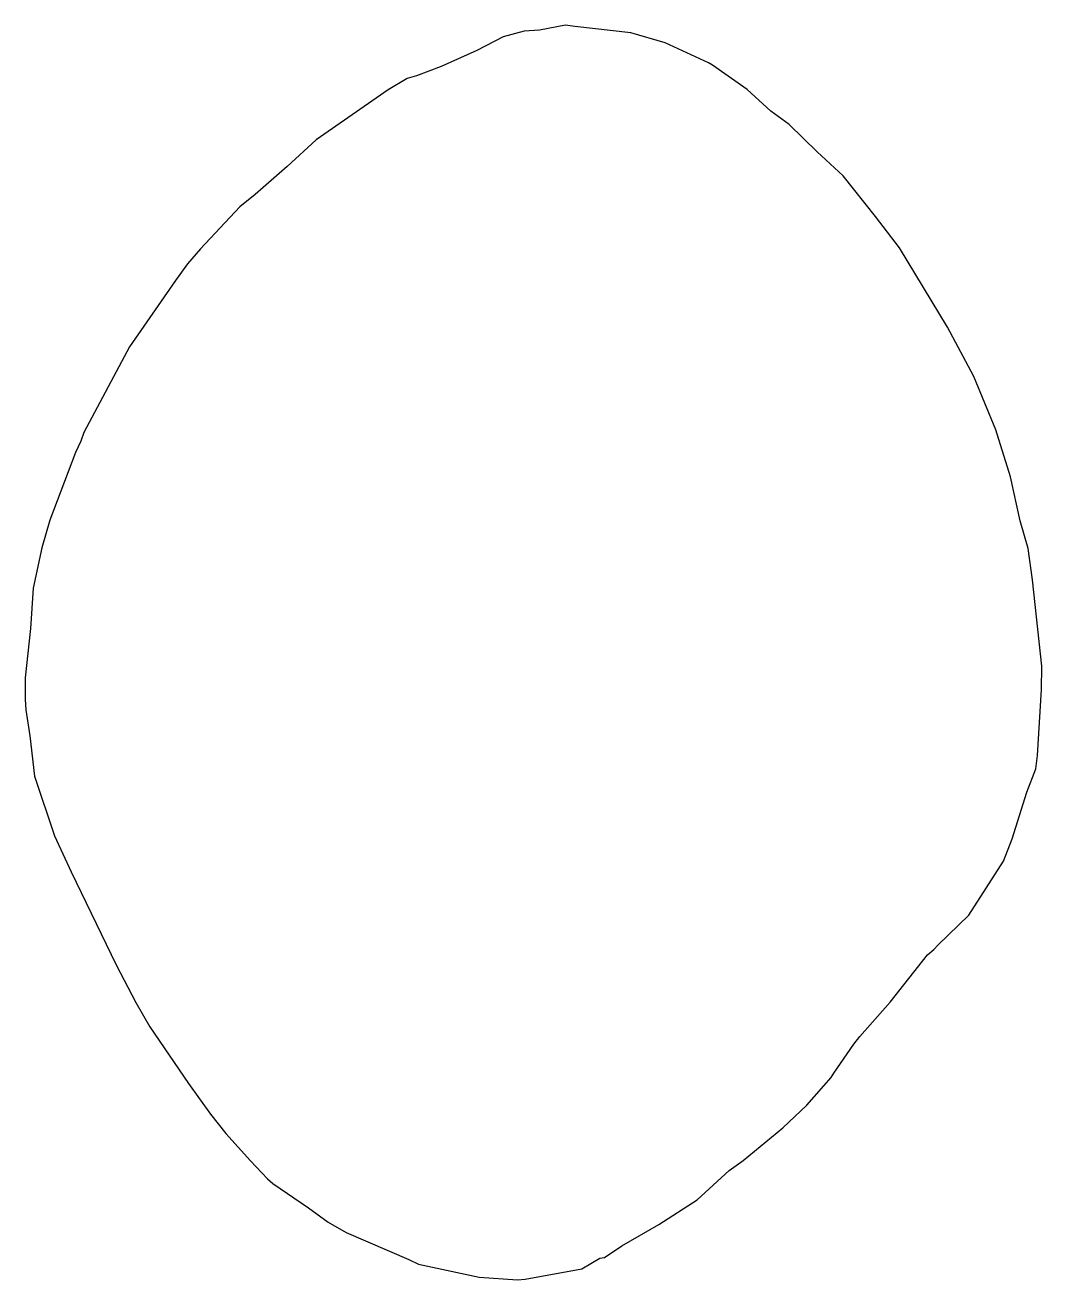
# Model space of a CAD drawing. Extents: x 75.8 to 96.2, y 96.2 to 121.4.
import ezdxf

# ---------------------------------------------------------------- set-up
doc = ezdxf.new("R2010")
doc.units = 0
doc.layers.add('35_105000', color=7, linetype='CONTINUOUS')

msp = doc.modelspace()

# ---------------------------------------------------------------- linework, layer by layer
at = {"layer": '35_105000', "color": 5}
msp.add_lwpolyline([(75.80701, 107.62701), (75.89001, 107.107), (75.984, 106.298), (76.385, 105.10001), (76.719, 104.37501), (77.623, 102.51201), (78.014, 101.755), (78.299, 101.26701), (79.07301, 100.13), (79.51601, 99.51401), (79.82301, 99.12601), (80.319, 98.57401), (80.66, 98.214), (80.76601, 98.123), (81.484, 97.631), (81.872, 97.34801), (82.23601, 97.13901), (83.494, 96.59601), (83.69, 96.50301), (84.90401, 96.243), (85.677, 96.186), (85.827, 96.201), (86.966, 96.408), (87.329, 96.622), (87.422, 96.635), (87.76601, 96.872), (88.509, 97.29501), (89.277, 97.79201), (89.923, 98.384), (90.202, 98.58301), (90.998, 99.24001), (91.482, 99.69601), (91.971, 100.245), (92.023, 100.33201), (92.426, 100.914), (92.547, 101.07201), (93.15, 101.757), (93.90401, 102.71301), (94.03101, 102.81901), (94.116, 102.91), (94.734, 103.505), (95.424, 104.589), (95.60201, 105.04001), (95.894, 105.97501), (96.07301, 106.44), (96.106, 106.71101), (96.192, 108.036), (96.19701, 108.506), (96.011, 110.23501), (95.92001, 110.867), (95.758, 111.41701), (95.565, 112.3), (95.271, 113.245), (94.83301, 114.315), (94.3, 115.30701), (93.33801, 116.90201), (92.856, 117.52901), (92.20901, 118.341), (91.686, 118.825), (91.12501, 119.37401), (90.758, 119.64201), (90.284, 120.07401), (89.58701, 120.565), (89.509, 120.61201), (88.638, 121.01201), (87.94901, 121.21201), (86.82301, 121.33801), (86.637, 121.369), (86.117, 121.26601), (85.80701, 121.24801), (85.39001, 121.132), (84.859, 120.86001), (84.146, 120.536), (83.651, 120.354), (83.46001, 120.29501), (83.081, 120.07301), (81.634, 119.065), (81.051, 118.53201), (80.413, 117.96901), (80.10001, 117.72501), (79.315, 116.88), (79.053, 116.578), (78.812, 116.246), (77.887, 114.913), (76.972, 113.19501), (76.91, 113.01601), (76.80801, 112.79401), (76.29, 111.43501), (76.13, 110.87501), (75.955, 110.066), (75.902, 109.259), (75.79601, 108.27), (75.79401, 107.83101), (75.80701, 107.62701)], dxfattribs=at)

doc.saveas('drawing.dxf')
